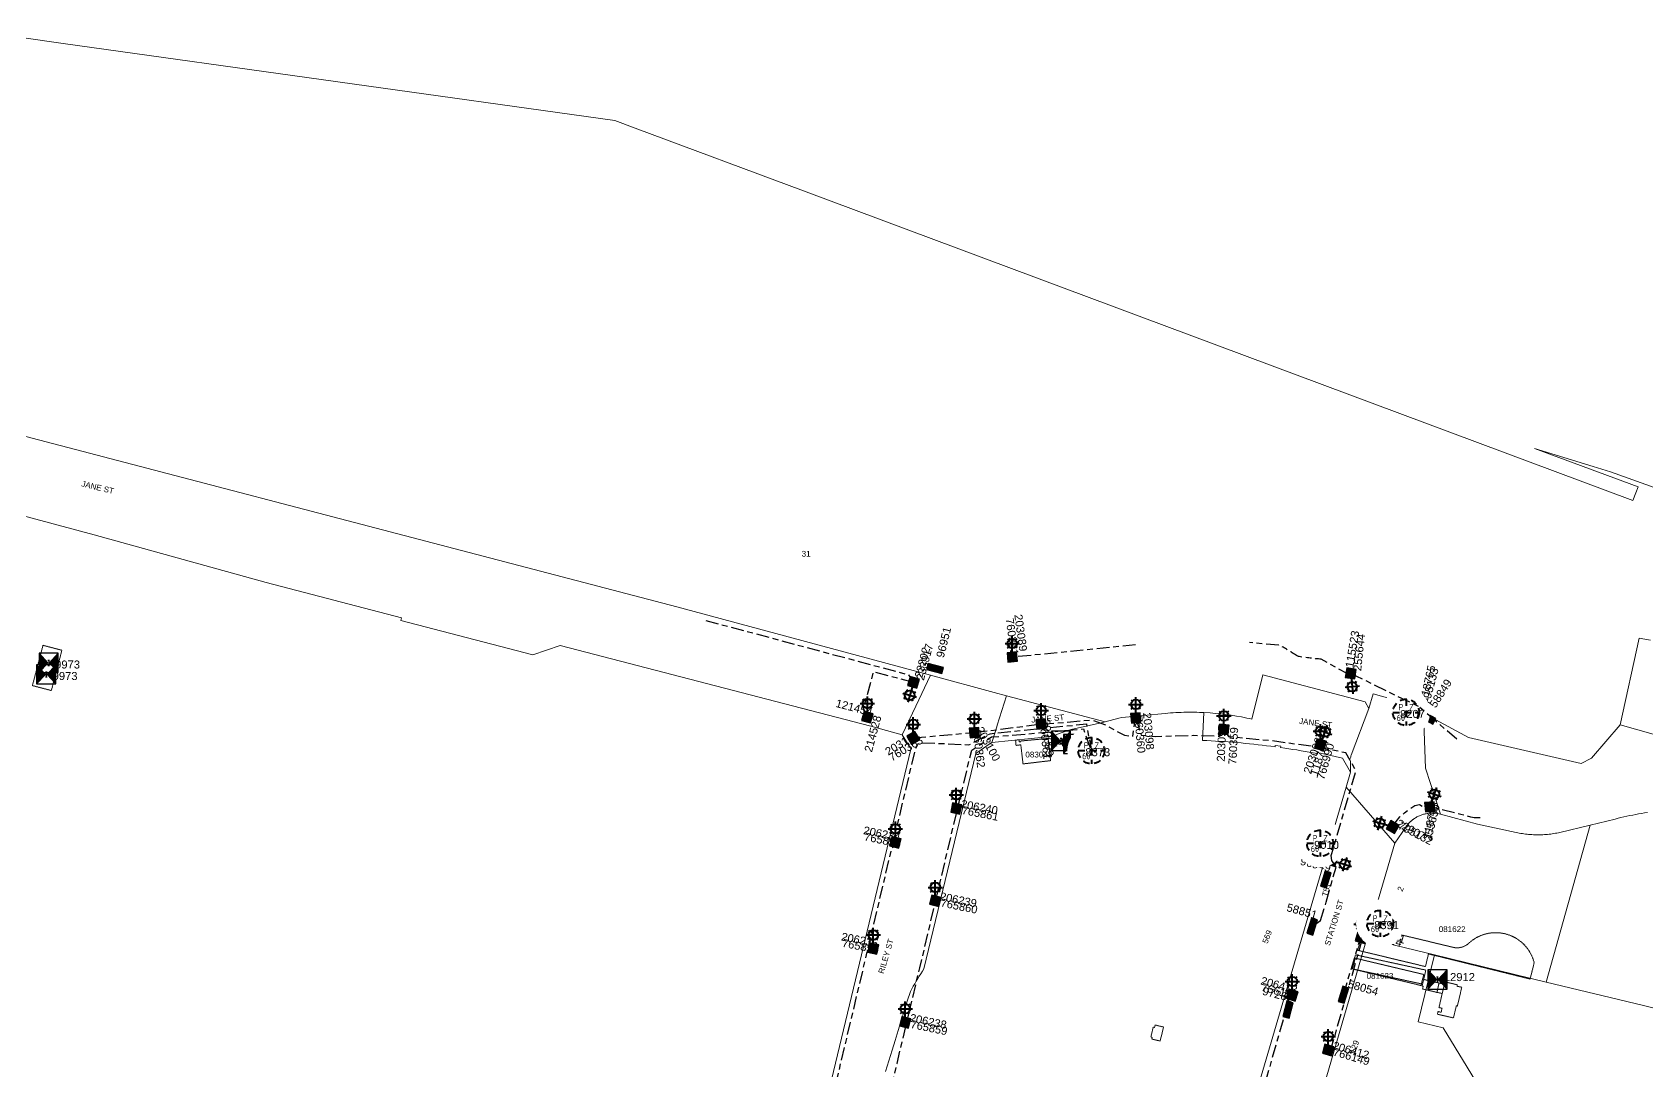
# Model space of a CAD drawing. Header units: metres. Extents: x 285841 to 287079, y 6262591 to 6263353.
# Drawn here: x 286157 to 286661, y 6263003 to 6263328 of the extents above; entities that cross this region are included whole.
import ezdxf
from ezdxf.enums import TextEntityAlignment as Align

# ---------------------------------------------------------------- set-up
doc = ezdxf.new("R2010")
doc.units = ezdxf.units.M
for name, pattern in [('Cable Exist UG', [8.2, 4, -1.2, 1.8, -1.2]), ('Dash', [5, 3, -2]), ('DASHED', [0.75, 0.5, -0.25]), ('HIDDEN2', [0.1875, 0.125, -0.0625])]:
    doc.linetypes.add(name, pattern=pattern)
doc.layers.get('0').update_dxf_attribs({"color": 6})
for name, color, linetype in [('_User SL', 2, 'Continuous'), ('Equip_SL_EXT', 7, 'Continuous'), ('Equip_SP_SL_EXT', 7, 'Continuous'), ('Sub_SP_EXT', 7, 'Continuous'), ('SupportsUG_SP_LV_EXT', 7, 'Continuous'), ('SupportsUG_SP_LV_SL_EXT', 7, 'Continuous')]:
    doc.layers.add(name, color=color, linetype=linetype)
for name, color, linetype, lineweight in [('Cadastre Land Parcels_SP_EXT', 96, 'Continuous', 15), ('Cadastre Other Property_SP_EXT', 96, 'DASHED', 15), ('Cadastre Roads_SP_EXT', 54, 'Continuous', 15), ('Mains_LV_SL_EXT', 141, 'Continuous', 25)]:
    doc.layers.add(name, color=color, linetype=linetype, lineweight=lineweight)
doc.styles.add('COLUMN_LABEL', font='arial.ttf')
doc.styles.add('iecARIAL', font='arial.ttf', dxfattribs={"height": 2})
doc.styles.add('IESYMBOL1', font='isocp.shx')
doc.styles.add('POLE_LABEL', font='arial.ttf', dxfattribs={"height": 2})
doc.styles.add('SLCP_LABEL', font='arial.ttf', dxfattribs={"height": 3.5})
doc.styles.get("Standard").update_dxf_attribs({"font": 'arial.ttf'})

# ---------------------------------------------------------------- blocks, each defined once
blk = doc.blocks.new('SUB_INDOOR_EXT')
h = blk.add_hatch(color=256)
h.paths.add_polyline_path([(3, 3), (0.24, 0), (3, -3)])
h.paths.add_polyline_path([(-3, -3), (-0.24, 0), (-3, 3)])
at = {"color": 7}
for p, q in [((-0.27, 0.81), (0.27, 0.81)), ((0, 0.81), (0, -0.81)), ((-0.27, -0.81), (0.27, -0.81))]:
    blk.add_line(p, q, dxfattribs=at)
blk.add_line((1.92, -2.26), (1.92, -2.26, 0))
for points in [[(-3, -3), (-0.24, 0), (-3, 3)], [(-3, -3), (3, -3), (3, 3), (-3, 3)], [(3, 3), (0.24, 0), (3, -3)]]:
    blk.add_lwpolyline(points, close=True)
for tag, height, flags, p in [('STREET_CODE', 0.2, 9, (1.5, 0)), ('ASSET_NUM', 2.5, 8, (2, 2)), ('CONSTRUCTED_VOLTAGE', 0.2, 9, (1.5, -0.2)), ('OPERATING_VOLTAGE', 0.2, 9, (1.5, -0.6)), ('ORIENTATION', 0.2, 9, (1.5, -0.8)), ('OWNED_BY', 0.2, 9, (1.5, -1)), ('OPERATED_BY', 0.2, 9, (1.5, -1.2)), ('SECONDARY_VOLTAGE', 0.2, 9, (1.5, -1.6)), ('STATE', 0.2, 9, (1.5, -1.8)), ('SUBSTATION_TYPE', 0.2, 9, (1.5, -2.2)), ('STREETNAME', 0.2, 9, (1.5, -3)), ('SUBURB', 0.2, 9, (1.5, -3.2)), ('Z', 0.2, 1, (1.5, -3.6)), ('NO_PHASES', 0.2, 9, (1.5, -0.4)), ('MAINTAINED_BY', 0.2, 9, (1.5, -1.4)), ('PARENT', 0.2, 9, (1.5, -2)), ('USAGE', 0.2, 9, (1.5, -2.4)), ('LEGEND', 0.2, 9, (1.5, -2.6)), ('LOCATION', 0.2, 9, (1.5, -2.8)), ('NOTES', 0.2, 9, (1.5, -3.4))]:
    blk.add_attdef(tag, text='', height=height, dxfattribs=dict(flags=flags)).set_placement(p, align=Align.MIDDLE_LEFT)
blk = doc.blocks.new('COLUMN_EXT')
blk.add_hatch(color=256).paths.add_polyline_path([(-1.49, 1.48), (-1.49, -1.49), (1.48, -1.49), (1.48, 1.48)])
blk.add_lwpolyline([(-1.49, -1.49), (1.48, -1.49), (1.48, 1.48), (-1.49, 1.48)], close=True)
for tag, height, style, flags, p in [('STRUCTURE_PLANT_NUMBER', 0.2, 'POLE_LABEL', 9, (1.81, 0.03)), ('ASSET_NUM', 2.5, 'COLUMN_LABEL', 8, (2, 2)), ('STREET_CODE', 0.2, 'COLUMN_LABEL', 9, (1.81, -0.2))]:
    blk.add_attdef(tag, text='', height=height, dxfattribs=dict(style=style, flags=flags)).set_placement(p, align=Align.MIDDLE_LEFT)
at = {"flags": 1}
blk.add_attdef('Z', (1.81, -2.35), '', height=0.2, dxfattribs=at)
at = {"flags": 9}
for tag, p in [('COLUMN_TYPE', (1.81, -0.4)), ('OWNED_BY', (1.81, -0.6)), ('STATE', (1.81, -0.8)), ('USAGE', (1.81, -1)), ('STREETNAME', (1.81, -1.6)), ('SUBURB', (1.81, -1.8)), ('LEGEND', (1.81, -1.2)), ('LOCATION', (1.81, -1.4)), ('NOTES', (1.81, -2))]:
    blk.add_attdef(tag, text='', height=0.2, dxfattribs=at).set_placement(p, align=Align.MIDDLE_LEFT)
blk = doc.blocks.new('PILLAR_EXT')
blk.add_hatch(color=256).paths.add_polyline_path([(-2.475, 0.99), (-2.475, -0.99), (2.475, -0.99), (2.475, 0.99)])
blk.add_lwpolyline([(-2.475, -0.99), (2.475, -0.99), (2.475, 0.99), (-2.475, 0.99)], close=True)
at = {"style": 'iecARIAL', "flags": 8}
blk.add_attdef('ASSET_NUM', (1.5, 3.5), '', height=2.5, dxfattribs=at)
for tag, p, flags in [('OWNED_BY', (0, -0.2), 9), ('STATE', (0, -0.4), 9), ('SUPPORT_TYPE', (0, -0.6), 9), ('STREETNAME', (0, -1.8), 9), ('SUBURB', (0, -2), 1), ('USAGE', (0, -0.8), 9), ('LEGEND', (0, -1), 9), ('LOCATION', (0, -1.2), 9), ('NOTES', (0, -1.4), 9), ('PARENT', (0, -1.6), 9)]:
    blk.add_attdef(tag, p, '', height=0.2, dxfattribs=dict(flags=flags))
blk = doc.blocks.new('SL_LANTERN_EXT')
at = {"lineweight": 40}
for p, q in [((-1.46, 5.68), (-1.06, 5.28)), ((0, 1.97), (0, 6.47)), ((1.46, 5.68), (1.06, 5.28)), ((-2.25, 4.22), (2.25, 4.22)), ((-1.46, 2.76), (-1.06, 3.16)), ((0, 0), (0, 2.72)), ((1.46, 2.76), (1.06, 3.16))]:
    blk.add_line(p, q, dxfattribs=at)
blk.add_circle((0, 4.22), 1.5, dxfattribs=at)
at = {"style": 'iecARIAL', "flags": 8}
blk.add_attdef('ASSET_NUM', (1.5, 1.5), '', height=2.5, dxfattribs=at)
for tag, p, height, flags in [('OPERATING_VOLTAGE', (0.98, -1.65), 0.2, 9), ('ORIENTATION', (0.98, -1.85), 0.2, 9), ('OWNED_BY', (0.98, -2.05), 0.2, 9), ('STATE', (0.98, -2.25), 0.2, 9), ('CONSTRUCTED_VOLTAGE', (0.98, -0.65), 0.2, 9), ('CONTROL_TYPE', (0.98, -0.85), 0.2, 9), ('LANTERN_PURPOSE', (0.98, -1.05), 0.2, 9), ('LANTERN_TYPE', (0.98, -1.25), 0.2, 9), ('NO_PHASES', (0.98, -1.45), 0.2, 9), ('USAGE', (0.98, -2.45), 0.2, 9), ('CEXIST', (0.98, -2.65), 0.2, 9), ('CNEW', (0.98, -2.85), 0.2, 9), ('CNUMBER', (0.98, -3.05), 0.2, 9), ('CREMOVE', (0.98, -3.25), 0.2, 9), ('CREPLACE', (0.98, -3.45), 0.2, 9), ('LKINGHEIGHT', (0.98, -3.65), 0.2, 9), ('LBRACKET', (0.98, -3.85), 0.2, 9), ('LBRACKETVOCAB', (0.98, -4.05), 0.2, 9), ('LCATEGORY', (0.98, -4.25), 0.2, 9), ('LCHARGE1', (0.98, -4.45), 0.2, 9), ('LCHARGE1PERCENT', (0.98, -4.65), 0.2, 9), ('LCHARGE2', (0.98, -4.85), 0.2, 9), ('LCHARGE2PERCENT', (0.98, -5.05), 0.2, 9), ('LNUMBER', (2.18, -3.25), 2.5, 8), ('STREETNAME', (0.98, -9.25), 0.2, 9), ('SUBURB', (0.98, -9.45), 0.2, 1), ('LCHARGE3', (0.98, -5.25), 0.2, 9), ('LCHARGE3PERCENT', (0.98, -5.45), 0.2, 9), ('LEXIST', (0.98, -5.65), 0.2, 9), ('LLAMP', (0.98, -5.85), 0.2, 9), ('LLAMPVOCAB', (0.98, -6.05), 0.2, 9), ('LMAST', (0.98, -6.25), 0.2, 9), ('LMASTVOCAB', (0.98, -6.45), 0.2, 9), ('LNEW', (0.98, -6.65), 0.2, 9), ('LANTNUMBER', (0.98, -6.85), 0.2, 9), ('LOUTREACH', (0.98, -7.25), 0.2, 9), ('LOUTREACHVOCAB', (0.98, -7.45), 0.2, 9), ('LRATECODE', (0.98, -7.65), 0.2, 9), ('LREMOVE', (0.98, -7.85), 0.2, 9), ('LREPLACE', (0.98, -8.05), 0.2, 9), ('LTYPE', (0.98, -8.25), 0.2, 9), ('LTYPEVOCAB', (0.98, -8.45), 0.2, 9), ('LEGEND', (0.98, -8.65), 0.2, 9), ('LOCATION', (0.98, -8.85), 0.2, 9), ('NOTES', (0.98, -9.05), 0.2, 9)]:
    blk.add_attdef(tag, p, '', height=height, dxfattribs=dict(flags=flags))
blk = doc.blocks.new('SLCP_ZELL_EXT')
blk.add_wipeout([(-0.24, 7.5), (-0.71, 7.47), (-1.17, 7.41), (-1.64, 7.32), (-2.09, 7.21), (-2.54, 7.06), (-2.98, 6.89), (-3.41, 6.69), (-3.82, 6.46), (-4.22, 6.21), (-4.6, 5.93), (-4.96, 5.63), (-5.31, 5.31), (-5.63, 4.96), (-5.93, 4.6), (-6.21, 4.22), (-6.46, 3.82), (-6.69, 3.41), (-6.89, 2.98), (-7.06, 2.54), (-7.21, 2.09), (-7.32, 1.64), (-7.41, 1.17), (-7.47, 0.71), (-7.5, 0.24), (-7.5, -0.24), (-7.47, -0.71), (-7.41, -1.17), (-7.32, -1.64), (-7.21, -2.09), (-7.06, -2.54), (-6.89, -2.98), (-6.69, -3.41), (-6.46, -3.82), (-6.21, -4.22), (-5.93, -4.6), (-5.63, -4.96), (-5.31, -5.31), (-4.96, -5.63), (-4.6, -5.93), (-4.22, -6.21), (-3.82, -6.46), (-3.41, -6.69), (-2.98, -6.89), (-2.54, -7.06), (-2.09, -7.21), (-1.64, -7.32), (-1.17, -7.41), (-0.71, -7.47), (-0.24, -7.5), (0.24, -7.5), (0.71, -7.47), (1.17, -7.41), (1.64, -7.32), (2.09, -7.21), (2.54, -7.06), (2.98, -6.89), (3.41, -6.69), (3.82, -6.46), (4.22, -6.21), (4.6, -5.93), (4.96, -5.63), (5.31, -5.31), (5.63, -4.96), (5.93, -4.6), (6.21, -4.22), (6.46, -3.82), (6.69, -3.41), (6.89, -2.98), (7.06, -2.54), (7.21, -2.09), (7.32, -1.64), (7.41, -1.17), (7.47, -0.71), (7.5, -0.24), (7.5, 0.24), (7.47, 0.71), (7.41, 1.17), (7.32, 1.64), (7.21, 2.09), (7.06, 2.54), (6.89, 2.98), (6.69, 3.41), (6.46, 3.82), (6.21, 4.22), (5.93, 4.6), (5.63, 4.96), (5.31, 5.31), (4.96, 5.63), (4.6, 5.93), (4.22, 6.21), (3.82, 6.46), (3.41, 6.69), (2.98, 6.89), (2.54, 7.06), (2.09, 7.21), (1.64, 7.32), (1.17, 7.41), (0.71, 7.47), (0.24, 7.5)])
at = {"linetype": 'Dash', "lineweight": 40, "ltscale": 0.7}
for p, q in [((-4.11, 0), (4.11, 0)), ((0, 4.11), (0, -4.11))]:
    blk.add_line(p, q, dxfattribs=at)
blk.add_circle((0, 0), 4.11, dxfattribs=at)
at = {"lineweight": 40, "style": 'IESYMBOL1'}
for s, p in [('P', (-1.6, 0)), ('Z', (1.7, 0)), ('60', (-1.61, -3.31))]:
    blk.add_text(s, height=2, dxfattribs=at).set_placement(p, align=Align.BOTTOM_CENTER)
at = {"flags": 1}
blk.add_attdef('Z', (0, 0), '', height=0.2, dxfattribs=at)
at = {"style": 'SLCP_LABEL'}
for tag, height, flags, p in [('ASSET_NUM', 2.5, 8, (2, 2)), ('STREET_CODE', 0.2, 9, (0, -0.2))]:
    blk.add_attdef(tag, text='', height=height, dxfattribs=dict(at, flags=flags)).set_placement(p, align=Align.MIDDLE_LEFT)
at = {"flags": 9}
for tag, p in [('CONSTRUCTED_VOLTAGE', (0, -0.4)), ('CONTROL_TYPE', (0, -0.6)), ('OPERATING_VOLTAGE', (0, -1)), ('ORIENTATION', (0, -1.2)), ('OWNED_BY', (0, -1.4)), ('STATE', (0, -2)), ('NO_PHASES', (0, -0.8)), ('USAGE', (0, -1.6)), ('LOCATION', (0, -1.8)), ('NOTES', (0, -2.2))]:
    blk.add_attdef(tag, text='', height=0.2, dxfattribs=at).set_placement(p, align=Align.MIDDLE_LEFT)

msp = doc.modelspace()

# ---------------------------------------------------------------- linework, layer by layer
at = {"layer": '_User SL', "linetype": 'Cable Exist UG', "flags": 128}
for points in [[(286367.29, 6263144.04), (286430.68, 6263127.06), (286432.21, 6263124.67)], [(286501.58, 6263136.37), (286463.13, 6263132.54)], [(286432.21, 6263124.67), (286419.64, 6263127.94), (286416.53, 6263116.31), (286417.8, 6263113.84)], [(286501.66, 6263113.62), (286503.34, 6263108.14), (286507.7, 6263107.8), (286519.59, 6263108.14), (286527.81, 6263107.87), (286529.17, 6263109.97)], [(286432.12, 6263107.33), (286451.11, 6263109.04)], [(286451.24, 6263108.99), (286472, 6263111.64)], [(286529.17, 6263109.97), (286530.62, 6263107.8), (286544.16, 6263106.49), (286557.37, 6263104.68), (286557.37, 6263104.68), (286559.22, 6263105.31)], [(286439.02, 6263056.42), (286439.5, 6263057.91), (286439.5, 6263057.91), (286445.73, 6263084.11), (286445.59, 6263085.31)], [(286581.91, 6263079.53), (286583.01, 6263081.19), (286584.19, 6263082.65), (286585.65, 6263083.93), (286587.02, 6263085.07), (286588.86, 6263086.17), (286590.32, 6263086.51), (286591.68, 6263085.77), (286593.5, 6263085.78)], [(286609.24, 6263082.39), (286607.4, 6263082.31), (286606.34, 6263082.59), (286603.2, 6263083.39), (286596.02, 6263085.2), (286595.1, 6263085.33), (286593.51, 6263085.9)], [(286419.65, 6263041.55), (286418.41, 6263043.19), (286418.41, 6263043.19), (286425.32, 6263072.32), (286426.55, 6263074.71)], [(286429.62, 6263018.47), (286430.44, 6263019.79), (286430.44, 6263019.79), (286434.18, 6263035.5), (286438.84, 6263055.14), (286439.02, 6263056.42)], [(286405.11, 6262982.85), (286404.42, 6262984.35), (286404.42, 6262984.35), (286406.86, 6262994.59), (286411.35, 6263013.47), (286417.78, 6263040.52), (286419.65, 6263041.55)], [(286550.18, 6263026.94), (286549.75, 6263026.62), (286549.75, 6263026.62), (286548.62, 6263022.5), (286540.95, 6262995.81), (286541.03, 6262994.08)], [(286419.11, 6262973.77), (286419.78, 6262974.95), (286419.78, 6262974.95), (286427.06, 6263005.58), (286429.82, 6263017.15), (286429.62, 6263018.47)]]:
    msp.add_lwpolyline(points, dxfattribs=at)
msp.add_lwpolyline([(286568.81, 6263127.49), (286568.19, 6263127.44), (286568.19, 6263127.44), (286567.45, 6263127.54), (286559.57, 6263131.88), (286559.57, 6263131.88, -0.004531), (286552.67, 6263132.71), (286552.67, 6263132.71), (286552.45, 6263132.74), (286552.26, 6263132.86), (286552.26, 6263132.86, 0.011208), (286546.61, 6263136.26), (286546.61, 6263136.26), (286537.21, 6263137.08)], format="xyb", dxfattribs=at)
at = {"layer": 'Cadastre Land Parcels_SP_EXT', "linetype": 'Continuous'}
for points in [[(286722.59, 6263164.4), (286650.01, 6263190.45), (286644.54, 6263192.13), (286626.21, 6263197.78), (286658.56, 6263185.71), (286657.86, 6263183.84), (286656.98, 6263181.49), (286397.87, 6263278.17), (286345.28, 6263297.78), (286338.91, 6263300.16), (286165.79, 6263324.38), (286141.89, 6263327.74)], [(286096.29, 6263216.82), (286358.26, 6263148.26), (286437.56, 6263126.88), (286457.44, 6263121.52), (286461.27, 6263120.5), (286492.07, 6263112.32), (286496.37, 6263113.49), (286497.28, 6263113.74), (286510.87, 6263114.99), (286511.69, 6263115.06), (286512.51, 6263115.13), (286513.34, 6263115.18), (286514.16, 6263115.23), (286514.99, 6263115.27), (286515.81, 6263115.3), (286516.64, 6263115.32), (286517.46, 6263115.34), (286518.29, 6263115.35), (286519.11, 6263115.35), (286519.94, 6263115.34), (286520.76, 6263115.32), (286521.59, 6263115.3), (286522.42, 6263115.27), (286522.87, 6263115.25), (286524.89, 6263115.13), (286526.54, 6263115), (286528.18, 6263114.83), (286529.82, 6263114.63), (286531.45, 6263114.41), (286533.09, 6263114.15), (286534.71, 6263113.86), (286536.33, 6263113.54), (286537.14, 6263113.36), (286537.94, 6263113.18), (286541.36, 6263127), (286573.32, 6263118.56), (286574.5, 6263116.54), (286575.81, 6263121.05), (286591.78, 6263116.59), (286591.51, 6263115.05), (286605.64, 6263107.42), (286640.77, 6263099.33), (286643.98, 6263101), (286652.96, 6263111.36), (286658.95, 6263138.46), (286662.43, 6263137.89)], [(286156.64, 6262947.63), (286235.77, 6262924.31), (286248.7, 6262921.12), (286261.87, 6262919.11), (286271.62, 6262918.72), (286281.33, 6262919.64), (286299.85, 6262923.46), (286318, 6262928.8), (286396.04, 6262955.33), (286401.11, 6262977.5), (286431.4, 6263103.81), (286431.05, 6263104.4), (286428.71, 6263108.31), (286418.84, 6263110.96), (286321.78, 6263136.24), (286313.31, 6263133.24), (286272.09, 6263144.01), (286272.09, 6263144.01), (286272.29, 6263144.79), (286229.97, 6263155.85), (286176.19, 6263170.77), (286121.45, 6263185.46)], [(286536.64, 6262987.51), (286567.38, 6263091.98), (286568.74, 6263096.6), (286566.2, 6263100.96), (286558.43, 6263102.73), (286558.37, 6263102.44), (286557.1, 6263102.68), (286555.83, 6263102.91), (286554.55, 6263103.13), (286553.28, 6263103.34), (286552.01, 6263103.55), (286550.73, 6263103.75), (286549.45, 6263103.95), (286548.18, 6263104.14), (286546.9, 6263104.32), (286546.95, 6263104.72), (286545.23, 6263104.95), (286545.18, 6263104.55), (286543.85, 6263104.73), (286543.85, 6263104.73), (286542.52, 6263104.89), (286541.19, 6263105.05), (286539.86, 6263105.2), (286538.53, 6263105.35), (286537.19, 6263105.49), (286535.86, 6263105.62), (286534.53, 6263105.74), (286533.19, 6263105.86), (286531.86, 6263105.97), (286530.52, 6263106.07), (286529.18, 6263106.16), (286527.85, 6263106.25), (286526.51, 6263106.33), (286525.17, 6263106.41), (286523.83, 6263106.47), (286522.49, 6263106.53), (286522.87, 6263115.25), (286522.42, 6263115.27), (286521.59, 6263115.3), (286520.76, 6263115.32), (286519.94, 6263115.34), (286519.11, 6263115.35), (286518.29, 6263115.35), (286517.46, 6263115.34), (286516.64, 6263115.32), (286515.81, 6263115.3), (286514.99, 6263115.27), (286514.16, 6263115.23), (286513.34, 6263115.18), (286512.51, 6263115.13), (286511.69, 6263115.06), (286510.87, 6263114.99), (286497.28, 6263113.74), (286496.37, 6263113.49), (286492.07, 6263112.32), (286491.21, 6263112.12), (286481.42, 6263109.95), (286480.44, 6263109.62), (286477.15, 6263108.52), (286476.03, 6263107.86), (286475.11, 6263107.76), (286456.68, 6263105.91), (286455.88, 6263105.35), (286452.27, 6263102.86), (286451.65, 6263102.44), (286435.48, 6263035.23), (286434.98, 6263034.46), (286434.49, 6263033.68), (286434, 6263032.9), (286433.52, 6263032.12), (286433.05, 6263031.33), (286432.58, 6263030.54), (286432.12, 6263029.74), (286431.67, 6263028.94), (286431.23, 6263028.14), (286430.26, 6263025.08), (286429.3, 6263022.02), (286428.34, 6263018.95), (286427.39, 6263015.89), (286426.45, 6263012.82), (286425.51, 6263009.75), (286424.51, 6263006.43), (286423.5, 6263003.12)]]:
    msp.add_lwpolyline(points, dxfattribs=at)
for points in [[(286627.07, 6263077.05), (286626.36, 6263077.06), (286625.87, 6263077.08), (286625.38, 6263077.11), (286624.89, 6263077.14), (286624.4, 6263077.18), (286623.91, 6263077.23), (286623.42, 6263077.28), (286622.93, 6263077.35), (286622.45, 6263077.42), (286621.96, 6263077.49), (286621.47, 6263077.58), (286620.99, 6263077.67), (286620.51, 6263077.77), (286608.44, 6263080.37), (286596.82, 6263083.48), (286595.17, 6263083.77), (286594.61, 6263083.81), (286594.05, 6263083.82), (286593.77, 6263083.81), (286593.49, 6263083.79), (286593.22, 6263083.77), (286592.94, 6263083.73), (286592.66, 6263083.69), (286592.39, 6263083.65), (286592.11, 6263083.59), (286591.84, 6263083.53), (286591.57, 6263083.46), (286591.3, 6263083.38), (286591.04, 6263083.29), (286590.77, 6263083.2), (286590.51, 6263083.1), (286590.25, 6263082.99), (286590, 6263082.88), (286589.75, 6263082.76), (286589.5, 6263082.63), (286589.26, 6263082.49), (286589.02, 6263082.35), (286588.78, 6263082.2), (286588.55, 6263082.05), (286588.32, 6263081.88), (286588.21, 6263081.8), (286588.1, 6263081.72), (286587.99, 6263081.63), (286587.88, 6263081.54), (286587.77, 6263081.45), (286587.67, 6263081.36), (286587.56, 6263081.27), (286587.46, 6263081.17), (286587.35, 6263081.08), (286587.26, 6263080.98), (286587.15, 6263080.88), (286587.06, 6263080.78), (286586.96, 6263080.68), (286586.87, 6263080.58), (286586.68, 6263080.37), (286586.5, 6263080.16), (286586.33, 6263079.94), (286586.16, 6263079.72), (286586, 6263079.49), (286582.54, 6263074.46), (286573.87, 6263044.67), (286595, 6263039.54), (286629.9, 6263031.07), (286643.57, 6263080.08), (286634.18, 6263077.81), (286633.7, 6263077.7), (286633.22, 6263077.61), (286632.74, 6263077.52), (286632.25, 6263077.44), (286631.76, 6263077.37), (286631.28, 6263077.3), (286630.79, 6263077.24), (286630.3, 6263077.19), (286629.81, 6263077.15), (286629.32, 6263077.12), (286628.82, 6263077.09), (286628.33, 6263077.07), (286627.84, 6263077.06), (286627.35, 6263077.05), (286627.07, 6263077.05)], [(286554.92, 6262979.57), (286601.58, 6262968.24), (286608.89, 6262998.37), (286597.7, 6263016.74), (286589.93, 6263018.62), (286595, 6263039.54), (286573.87, 6263044.67), (286554.92, 6262979.57)], [(286589.93, 6263018.62), (286597.7, 6263016.74), (286608.89, 6262998.37), (286601.58, 6262968.24), (286656, 6262955.04), (286674.08, 6263020.35), (286660.23, 6263023.71), (286629.9, 6263031.07), (286595, 6263039.54), (286589.93, 6263018.62)]]:
    msp.add_lwpolyline(points, close=True, dxfattribs=at)
at = {"layer": 'Cadastre Other Property_SP_EXT', "linetype": 'HIDDEN2'}
for points in [[(286160.25, 6263136.25), (286156.95, 6263123.67), (286162.85, 6263122.12), (286166.15, 6263134.7), (286160.25, 6263136.25)], [(286464.1, 6263106.64), (286464.25, 6263104.99), (286465.74, 6263105.16), (286466.43, 6263099.21), (286475.05, 6263100.22), (286474.26, 6263107.16), (286465.73, 6263106.36), (286465.76, 6263106.11), (286465.26, 6263106.05), (286465.22, 6263106.75), (286464.1, 6263106.64)], [(286569.08, 6263035.23), (286591.25, 6263030.41), (286592.27, 6263034.79), (286570.3, 6263039.57), (286569.08, 6263035.23)], [(286569.33, 6263035.17), (286590.76, 6263029.98), (286591.62, 6263033.43), (286570.25, 6263038.51), (286569.33, 6263035.17)], [(286591.11, 6263029.82), (286591.45, 6263029.74), (286591.26, 6263028.9), (286595.74, 6263027.85), (286596.41, 6263030.75), (286591.59, 6263031.87), (286591.11, 6263029.82)], [(286595.74, 6263027.85), (286597.39, 6263027.47), (286598.06, 6263030.36), (286596.41, 6263030.75), (286595.74, 6263027.85)], [(286596.37, 6263023.11), (286597.35, 6263022.88), (286597.06, 6263021.63), (286596.08, 6263021.85), (286595.89, 6263021.02), (286600.91, 6263019.85), (286601.79, 6263023.64), (286602.13, 6263023.57), (286603.5, 6263029.42), (286602.02, 6263029.76), (286602.12, 6263030.21), (286598.24, 6263031.11), (286596.37, 6263023.11)], [(286509.27, 6263012.63), (286510.33, 6263017.01), (286507.7, 6263017.65), (286507.51, 6263016.87), (286507.11, 6263016.97), (286506.38, 6263013.94), (286506.78, 6263013.84), (286506.64, 6263013.27), (286509.27, 6263012.63)]]:
    msp.add_lwpolyline(points, close=True, dxfattribs=at)
msp.add_lwpolyline([(286570.95, 6263040.99), (286592.14, 6263035.9), (286593.1, 6263039.86), (286624.85, 6263032.01), (286626.13, 6263037.07), (286626.13, 6263037.07, 0.57032), (286605.69, 6263043.2), (286605.69, 6263043.2, -0.229463), (286601.21, 6263041.81), (286601.21, 6263041.81), (286573.18, 6263048.54), (286570.95, 6263040.99)], format="xyb", close=True, dxfattribs=at)
at = {"layer": 'Cadastre Roads_SP_EXT', "linetype": 'Continuous'}
for points in [[(286121.45, 6263185.46), (286176.19, 6263170.77), (286229.97, 6263155.85), (286272.29, 6263144.79), (286272.09, 6263144.01), (286313.31, 6263133.24), (286321.78, 6263136.24), (286418.84, 6263110.96), (286428.71, 6263108.31), (286432.95, 6263117.21), (286437.56, 6263126.88), (286358.26, 6263148.26), (286096.29, 6263216.82)], [(286675.8, 6263104.98), (286652.96, 6263111.36), (286643.98, 6263101), (286640.77, 6263099.33), (286605.64, 6263107.42), (286605.64, 6263107.42), (286591.51, 6263115.05), (286592.15, 6263097.91), (286596.82, 6263083.48), (286608.44, 6263080.37), (286620.51, 6263077.77), (286620.99, 6263077.67), (286621.47, 6263077.58), (286621.96, 6263077.49), (286622.45, 6263077.42), (286622.93, 6263077.35), (286623.42, 6263077.28), (286623.91, 6263077.23), (286624.4, 6263077.18), (286624.89, 6263077.14), (286625.38, 6263077.11), (286625.87, 6263077.08), (286626.36, 6263077.06), (286627.07, 6263077.05), (286627.35, 6263077.05), (286627.84, 6263077.06), (286628.33, 6263077.07), (286628.82, 6263077.09), (286629.32, 6263077.12), (286629.81, 6263077.15), (286630.3, 6263077.19), (286630.79, 6263077.24), (286631.28, 6263077.3), (286631.76, 6263077.37), (286632.25, 6263077.44), (286632.74, 6263077.52), (286633.22, 6263077.61), (286633.7, 6263077.7), (286634.18, 6263077.81), (286643.57, 6263080.08), (286651.4, 6263081.99), (286652.32, 6263082.21), (286653.24, 6263082.43), (286654.16, 6263082.64), (286655.08, 6263082.85), (286656, 6263083.04), (286656.92, 6263083.23), (286657.84, 6263083.41), (286658.76, 6263083.59), (286659.68, 6263083.76), (286660.6, 6263083.92), (286661.53, 6263084.07)]]:
    msp.add_lwpolyline(points, dxfattribs=at)
for points in [[(286574.5, 6263116.54), (286573.32, 6263118.56), (286541.36, 6263127), (286537.94, 6263113.18), (286537.14, 6263113.36), (286536.33, 6263113.54), (286534.71, 6263113.86), (286533.09, 6263114.15), (286531.45, 6263114.41), (286529.82, 6263114.63), (286528.18, 6263114.83), (286526.54, 6263115), (286524.89, 6263115.13), (286522.87, 6263115.25), (286522.49, 6263106.53), (286523.83, 6263106.47), (286525.17, 6263106.41), (286526.51, 6263106.33), (286527.85, 6263106.25), (286529.18, 6263106.16), (286530.52, 6263106.07), (286531.86, 6263105.97), (286533.19, 6263105.86), (286534.53, 6263105.74), (286535.86, 6263105.62), (286537.19, 6263105.49), (286538.53, 6263105.35), (286539.86, 6263105.2), (286541.19, 6263105.05), (286542.52, 6263104.89), (286543.85, 6263104.73), (286545.18, 6263104.55), (286545.23, 6263104.95), (286546.95, 6263104.72), (286546.9, 6263104.32), (286548.18, 6263104.14), (286549.45, 6263103.95), (286550.73, 6263103.75), (286552.01, 6263103.55), (286553.28, 6263103.34), (286554.55, 6263103.13), (286555.83, 6263102.91), (286557.1, 6263102.68), (286558.37, 6263102.44), (286558.43, 6263102.73), (286566.2, 6263100.96), (286568.74, 6263096.6), (286568.79, 6263099.73), (286568.78, 6263100.06), (286568.54, 6263100.5), (286568.58, 6263100.71), (286568.66, 6263100.91), (286568.73, 6263101.12), (286568.8, 6263101.33), (286568.86, 6263101.54), (286568.89, 6263101.74), (286568.9, 6263101.89), (286574.5, 6263116.54)], [(286475.11, 6263107.76), (286476.03, 6263107.86), (286477.15, 6263108.52), (286480.44, 6263109.62), (286481.42, 6263109.95), (286491.21, 6263112.12), (286492.07, 6263112.32), (286461.27, 6263120.5), (286458.38, 6263111.29), (286458.23, 6263110.81), (286456.68, 6263105.91), (286475.11, 6263107.76)], [(286573.87, 6263044.67), (286582.54, 6263074.46), (286567.38, 6263091.98), (286536.64, 6262987.51), (286547.05, 6262982.99), (286554.92, 6262979.57), (286573.87, 6263044.67)]]:
    msp.add_lwpolyline(points, close=True, dxfattribs=at)

# ---------------------------------------------------------------- block references
at = {"layer": 'Equip_SP_SL_EXT'}
ref = msp.add_blockref('SL_LANTERN_EXT', (286463.06, 6263132.61), dxfattribs=at)
ref.add_attrib('ASSET_NUM', '203089', dxfattribs={"layer": '0', "height": 2.5, "rotation": 277.9072, "style": 'iecARIAL'}).set_placement((286464.56, 6263134.11), align=Align.BOTTOM_RIGHT)
ref = msp.add_blockref('SL_LANTERN_EXT', (286568.81, 6263127.49), dxfattribs=dict(at, rotation=186.1934589469795))
ref.add_attrib('ASSET_NUM', '115523', dxfattribs={"layer": '0', "height": 2.5, "rotation": 80.4901, "style": 'iecARIAL'}).set_placement((286570.31, 6263128.99), align=Align.BOTTOM_LEFT)
ref = msp.add_blockref('SL_LANTERN_EXT', (286432.21, 6263124.67), dxfattribs=dict(at, rotation=163.7290328308937))
ref.add_attrib('ASSET_NUM', '23202', dxfattribs={"layer": '0', "height": 2.5, "rotation": 75.0384, "style": 'iecARIAL'}).set_placement((286433.71, 6263126.17), align=Align.MIDDLE_LEFT)
ref = msp.add_blockref('SL_LANTERN_EXT', (286590.08, 6263117.1), dxfattribs=dict(at, rotation=146.0779189542518))
ref.add_attrib('ASSET_NUM', '118765', dxfattribs={"layer": '0', "height": 2.5, "rotation": 77.3853, "style": 'iecARIAL'}).set_placement((286591.58, 6263118.6), align=Align.MIDDLE_LEFT)
ref = msp.add_blockref('SL_LANTERN_EXT', (286417.8, 6263113.84), dxfattribs=at)
ref.add_attrib('ASSET_NUM', '121454', dxfattribs={"layer": '0', "height": 2.5, "rotation": 345.497, "style": 'iecARIAL'}).set_placement((286419.3, 6263115.34), align=Align.MIDDLE_RIGHT)
ref = msp.add_blockref('SL_LANTERN_EXT', (286472.1, 6263111.66), dxfattribs=at)
ref.add_attrib('ASSET_NUM', '203099', dxfattribs={"layer": '0', "height": 2.5, "rotation": 276.0492, "style": 'iecARIAL'}).set_placement((286473.6, 6263113.16), align=Align.MIDDLE_LEFT)
ref = msp.add_blockref('SL_LANTERN_EXT', (286501.67, 6263113.57), dxfattribs=at)
ref.add_attrib('ASSET_NUM', '203098', dxfattribs={"layer": '0', "height": 2.5, "rotation": 275.0796, "style": 'iecARIAL'}).set_placement((286503.17, 6263115.07), align=Align.BOTTOM_LEFT)
ref = msp.add_blockref('SL_LANTERN_EXT', (286432.14, 6263107.32), dxfattribs=at)
ref.add_attrib('ASSET_NUM', '203101', dxfattribs={"layer": '0', "height": 2.5, "rotation": 31.1579, "style": 'iecARIAL'}).set_placement((286433.64, 6263108.82), align=Align.MIDDLE_RIGHT)
ref = msp.add_blockref('SL_LANTERN_EXT', (286451.24, 6263109.04), dxfattribs=at)
ref.add_attrib('ASSET_NUM', '203100', dxfattribs={"layer": '0', "height": 2.5, "rotation": 299.0575, "style": 'iecARIAL'}).set_placement((286452.74, 6263110.54), align=Align.MIDDLE_LEFT)
ref = msp.add_blockref('SL_LANTERN_EXT', (286529.17, 6263109.97), dxfattribs=at)
ref.add_attrib('ASSET_NUM', '203097', dxfattribs={"layer": '0', "height": 2.5, "rotation": 87.6141, "style": 'iecARIAL'}).set_placement((286530.67, 6263111.47), align=Align.BOTTOM_RIGHT)
ref = msp.add_blockref('SL_LANTERN_EXT', (286559.34, 6263105.18), dxfattribs=at)
ref.add_attrib('ASSET_NUM', '203096', dxfattribs={"layer": '0', "height": 2.5, "rotation": 70.8129, "style": 'iecARIAL'}).set_placement((286560.84, 6263106.68), align=Align.BOTTOM_RIGHT)
ref = msp.add_blockref('SL_LANTERN_EXT', (286559.34, 6263105.18), dxfattribs=dict(at, rotation=340.3545960377049))
ref.add_attrib('ASSET_NUM', '118764', dxfattribs={"layer": '0', "height": 2.5, "rotation": 71.7038, "style": 'iecARIAL'}).set_placement((286560.84, 6263106.68), align=Align.MIDDLE_RIGHT)
ref = msp.add_blockref('SL_LANTERN_EXT', (286593.5, 6263085.78), dxfattribs=dict(at, rotation=340.3545960264925))
ref.add_attrib('ASSET_NUM', '118763', dxfattribs={"layer": '0', "height": 2.5, "rotation": 77.73, "style": 'iecARIAL'}).set_placement((286595.01, 6263087.28), align=Align.MIDDLE_RIGHT)
ref = msp.add_blockref('SL_LANTERN_EXT', (286445.59, 6263085.31), dxfattribs=at)
ref.add_attrib('ASSET_NUM', '206240', dxfattribs={"layer": '0', "height": 2.5, "rotation": 349.0194, "style": 'iecARIAL'}).set_placement((286447.09, 6263086.81), align=Align.MIDDLE_LEFT)
ref = msp.add_blockref('SL_LANTERN_EXT', (286581.92, 6263079.48), dxfattribs=dict(at, rotation=73.30249234108388))
ref.add_attrib('ASSET_NUM', '22907', dxfattribs={"layer": '0', "height": 2.5, "rotation": 331.2491, "style": 'iecARIAL'}).set_placement((286583.42, 6263080.98), align=Align.MIDDLE_LEFT)
ref = msp.add_blockref('SL_LANTERN_EXT', (286426.55, 6263074.71), dxfattribs=at)
ref.add_attrib('ASSET_NUM', '206234', dxfattribs={"layer": '0', "height": 2.5, "rotation": 348.4477, "style": 'iecARIAL'}).set_placement((286428.05, 6263076.21), align=Align.MIDDLE_RIGHT)
ref = msp.add_blockref('SL_LANTERN_EXT', (286562.9, 6263069.03), dxfattribs=dict(at, rotation=253.1509105803815))
ref.add_attrib('ASSET_NUM', '118873', dxfattribs={"layer": '0', "height": 2.5, "rotation": 344.1743, "style": 'iecARIAL'}).set_placement((286564.4, 6263070.53), align=Align.MIDDLE_RIGHT)
ref = msp.add_blockref('SL_LANTERN_EXT', (286439.02, 6263056.42), dxfattribs=at)
ref.add_attrib('ASSET_NUM', '206239', dxfattribs={"layer": '0', "height": 2.5, "rotation": 348.3664, "style": 'iecARIAL'}).set_placement((286440.52, 6263057.92), align=Align.MIDDLE_LEFT)
ref = msp.add_blockref('SL_LANTERN_EXT', (286419.65, 6263041.55), dxfattribs=at)
ref.add_attrib('ASSET_NUM', '206235', dxfattribs={"layer": '0', "height": 2.5, "rotation": 348.6901, "style": 'iecARIAL'}).set_placement((286421.15, 6263043.05), align=Align.MIDDLE_RIGHT)
ref = msp.add_blockref('SL_LANTERN_EXT', (286572.08, 6263044.92), dxfattribs=at)
ref.add_attrib('ASSET_NUM', '206414', dxfattribs={"layer": '0', "height": 2.5, "rotation": 344.0042, "style": 'iecARIAL'}).set_placement((286573.58, 6263046.42), align=Align.MIDDLE_LEFT)
ref = msp.add_blockref('SL_LANTERN_EXT', (286550.54, 6263027.01), dxfattribs=at)
ref.add_attrib('ASSET_NUM', '206413', dxfattribs={"layer": '0', "height": 2.5, "rotation": 344.67, "style": 'iecARIAL'}).set_placement((286552.04, 6263028.51), align=Align.MIDDLE_RIGHT)
ref = msp.add_blockref('SL_LANTERN_EXT', (286429.62, 6263018.47), dxfattribs=at)
ref.add_attrib('ASSET_NUM', '206238', dxfattribs={"layer": '0', "height": 2.5, "rotation": 348.2614, "style": 'iecARIAL'}).set_placement((286431.12, 6263019.97), align=Align.MIDDLE_LEFT)
ref = msp.add_blockref('SL_LANTERN_EXT', (286561.79, 6263009.85), dxfattribs=at)
ref.add_attrib('ASSET_NUM', '206412', dxfattribs={"layer": '0', "height": 2.5, "rotation": 343.9264, "style": 'iecARIAL'}).set_placement((286563.29, 6263011.35), align=Align.MIDDLE_LEFT)
at = {"layer": 'Sub_SP_EXT'}
ref = msp.add_blockref('SUB_INDOOR_EXT', (286162.04, 6263130.76), dxfattribs=at)
ref.add_attrib('ASSET_NUM', '9973', dxfattribs={"layer": '0', "height": 2.5}).set_placement((286164.04, 6263131.51), align=Align.TOP_LEFT)
ref = msp.add_blockref('SUB_INDOOR_EXT', (286161.27, 6263127.17), dxfattribs=at)
ref.add_attrib('ASSET_NUM', '9973', dxfattribs={"layer": '0', "height": 2.5}).set_placement((286163.27, 6263127.92), align=Align.TOP_LEFT)
ref = msp.add_blockref('SUB_INDOOR_EXT', (286478.28, 6263106.41), dxfattribs=at)
ref.add_attrib('ASSET_NUM', '24487', dxfattribs={"layer": '0', "height": 2.5}).set_placement((286480.28, 6263107.16), align=Align.TOP_CENTER)
ref = msp.add_blockref('SUB_INDOOR_EXT', (286482.05, 6263105.43), dxfattribs=at)
ref.add_attrib('ASSET_NUM', '24487', dxfattribs={"layer": '0', "height": 2.5}).set_placement((286484.05, 6263106.18), align=Align.TOP_CENTER)
ref = msp.add_blockref('SUB_INDOOR_EXT', (286595.9, 6263031.87), dxfattribs=at)
ref.add_attrib('ASSET_NUM', '12912', dxfattribs={"layer": '0', "height": 2.5}).set_placement((286597.9, 6263032.62), align=Align.MIDDLE_LEFT)
at = {"layer": 'SupportsUG_SP_LV_EXT'}
ref = msp.add_blockref('PILLAR_EXT', (286438.96, 6263128.99), dxfattribs=dict(at, rotation=345.1856641421016))
ref.add_attrib('ASSET_NUM', '96951', dxfattribs={"layer": '0', "height": 2.5, "rotation": 75.9638, "style": 'iecARIAL'}).set_placement((286440.46, 6263132.49), align=Align.MIDDLE_LEFT)
ref = msp.add_blockref('PILLAR_EXT', (286592.78, 6263113.66), dxfattribs=dict(at, rotation=331.3302483301939))
ref.add_attrib('ASSET_NUM', '58849', dxfattribs={"layer": '0', "height": 2.5, "rotation": 57.4178, "style": 'iecARIAL'}).set_placement((286594.28, 6263117.16), align=Align.MIDDLE_LEFT)
ref = msp.add_blockref('PILLAR_EXT', (286561.05, 6263063.1), dxfattribs=dict(at, rotation=73.28880788571381))
ref.add_attrib('ASSET_NUM', '96949', dxfattribs={"layer": '0', "height": 2.5, "rotation": 345.9225, "style": 'iecARIAL'}).set_placement((286562.55, 6263066.6), align=Align.MIDDLE_RIGHT)
ref = msp.add_blockref('PILLAR_EXT', (286556.75, 6263048.4), dxfattribs=dict(at, rotation=253.4699390271016))
ref.add_attrib('ASSET_NUM', '58851', dxfattribs={"layer": '0', "height": 2.5, "rotation": 344.4861, "style": 'iecARIAL'}).set_placement((286558.25, 6263051.9), align=Align.MIDDLE_RIGHT)
ref = msp.add_blockref('PILLAR_EXT', (286549.22, 6263022.43), dxfattribs=dict(at, rotation=75.54032732980593))
ref.add_attrib('ASSET_NUM', '97262', dxfattribs={"layer": '0', "height": 2.5, "rotation": 345.4655, "style": 'iecARIAL'}).set_placement((286550.72, 6263025.93), align=Align.MIDDLE_RIGHT)
ref = msp.add_blockref('PILLAR_EXT', (286566.53, 6263027.09), dxfattribs=dict(at, rotation=73.29148786741162))
ref.add_attrib('ASSET_NUM', '58054', dxfattribs={"layer": '0', "height": 2.5, "rotation": 344.1743, "style": 'iecARIAL'}).set_placement((286568.03, 6263030.59), align=Align.MIDDLE_LEFT)
at = {"layer": 'SupportsUG_SP_LV_SL_EXT'}
ref = msp.add_blockref('COLUMN_EXT', (286463.06, 6263132.61), dxfattribs=dict(at, rotation=276.0090059400378))
ref.add_attrib('ASSET_NUM', '760351', dxfattribs={"layer": '0', "height": 2.5, "rotation": 277.8777, "style": 'COLUMN_LABEL'}).set_placement((286465.06, 6263133.36), align=Align.TOP_RIGHT)
ref = msp.add_blockref('COLUMN_EXT', (286568.81, 6263127.49), dxfattribs=dict(at, rotation=351.2652760559436))
ref.add_attrib('ASSET_NUM', '255644', dxfattribs={"layer": '0', "height": 2.5, "rotation": 83.9537, "style": 'COLUMN_LABEL'}).set_placement((286570.81, 6263128.24), align=Align.MIDDLE_LEFT)
ref = msp.add_blockref('COLUMN_EXT', (286432.21, 6263124.67), dxfattribs=dict(at, rotation=163.7290328308937))
ref.add_attrib('ASSET_NUM', '233917', dxfattribs={"layer": '0', "height": 2.5, "rotation": 75.0384, "style": 'COLUMN_LABEL'}).set_placement((286434.21, 6263125.42), align=Align.MIDDLE_LEFT)
ref = msp.add_blockref('COLUMN_EXT', (286590.08, 6263117.1), dxfattribs=dict(at, rotation=327.154259004782))
ref.add_attrib('ASSET_NUM', '795133', dxfattribs={"layer": '0', "height": 2.5, "rotation": 74.9594, "style": 'COLUMN_LABEL'}).set_placement((286592.08, 6263117.85), align=Align.MIDDLE_LEFT)
ref = msp.add_blockref('COLUMN_EXT', (286417.8, 6263113.84), dxfattribs=dict(at, rotation=344.2486626463995))
ref.add_attrib('ASSET_NUM', '214528', dxfattribs={"layer": '0', "height": 2.5, "rotation": 75.0384, "style": 'COLUMN_LABEL'}).set_placement((286419.8, 6263114.59), align=Align.TOP_RIGHT)
ref = msp.add_blockref('COLUMN_EXT', (286472.1, 6263111.66), dxfattribs=dict(at, rotation=276.0492053359838))
ref.add_attrib('ASSET_NUM', '760361', dxfattribs={"layer": '0', "height": 2.5, "rotation": 276.0492, "style": 'COLUMN_LABEL'}).set_placement((286474.1, 6263112.41), align=Align.TOP_LEFT)
ref = msp.add_blockref('COLUMN_EXT', (286501.67, 6263113.57), dxfattribs=dict(at, rotation=275.0424510631128))
ref.add_attrib('ASSET_NUM', '760360', dxfattribs={"layer": '0', "height": 2.5, "rotation": 275.0789, "style": 'COLUMN_LABEL'}).set_placement((286503.67, 6263114.32), align=Align.TOP_LEFT)
ref = msp.add_blockref('COLUMN_EXT', (286432.14, 6263107.32), dxfattribs=dict(at, rotation=30.70358821502884))
ref.add_attrib('ASSET_NUM', '760363', dxfattribs={"layer": '0', "height": 2.5, "rotation": 31.1579, "style": 'COLUMN_LABEL'}).set_placement((286434.14, 6263108.07), align=Align.TOP_RIGHT)
ref = msp.add_blockref('COLUMN_EXT', (286451.24, 6263108.99), dxfattribs=dict(at, rotation=5.492324659720241))
ref.add_attrib('ASSET_NUM', '760362', dxfattribs={"layer": '0', "height": 2.5, "rotation": 276.7705, "style": 'COLUMN_LABEL'}).set_placement((286453.24, 6263109.74), align=Align.TOP_LEFT)
ref = msp.add_blockref('COLUMN_EXT', (286529.17, 6263109.97), dxfattribs=dict(at, rotation=354.6232947375776))
ref.add_attrib('ASSET_NUM', '760359', dxfattribs={"layer": '0', "height": 2.5, "rotation": 87.0391, "style": 'COLUMN_LABEL'}).set_placement((286531.17, 6263110.72), align=Align.TOP_RIGHT)
ref = msp.add_blockref('COLUMN_EXT', (286559.34, 6263105.18), dxfattribs=dict(at, rotation=255.8035267042056))
ref.add_attrib('ASSET_NUM', '766990', dxfattribs={"layer": '0', "height": 2.5, "rotation": 73.7962, "style": 'COLUMN_LABEL'}).set_placement((286561.34, 6263105.93), align=Align.TOP_RIGHT)
ref = msp.add_blockref('COLUMN_EXT', (286445.59, 6263085.31), dxfattribs=dict(at, rotation=347.9947065702099))
ref.add_attrib('ASSET_NUM', '765861', dxfattribs={"layer": '0', "height": 2.5, "rotation": 349.0194, "style": 'COLUMN_LABEL'}).set_placement((286447.59, 6263086.06), align=Align.TOP_LEFT)
ref = msp.add_blockref('COLUMN_EXT', (286593.5, 6263085.78), dxfattribs=dict(at, rotation=4.136281602108468))
ref.add_attrib('ASSET_NUM', '255650', dxfattribs={"layer": '0', "height": 2.5, "rotation": 76.0652, "style": 'COLUMN_LABEL'}).set_placement((286595.5, 6263086.53), align=Align.MIDDLE_RIGHT)
ref = msp.add_blockref('COLUMN_EXT', (286426.55, 6263074.71), dxfattribs=dict(at, rotation=255.3630117714939))
ref.add_attrib('ASSET_NUM', '765855', dxfattribs={"layer": '0', "height": 2.5, "rotation": 348.4477, "style": 'COLUMN_LABEL'}).set_placement((286428.55, 6263075.46), align=Align.TOP_RIGHT)
ref = msp.add_blockref('COLUMN_EXT', (286581.92, 6263079.48), dxfattribs=dict(at, rotation=59.68083738309304))
ref.add_attrib('ASSET_NUM', '795132', dxfattribs={"layer": '0', "height": 2.5, "rotation": 332.4831, "style": 'COLUMN_LABEL'}).set_placement((286583.92, 6263080.23), align=Align.MIDDLE_LEFT)
ref = msp.add_blockref('COLUMN_EXT', (286562.9, 6263069.03), dxfattribs=dict(at, rotation=253.1509105803815))
ref.add_attrib('ASSET_NUM', '796277', dxfattribs={"layer": '0', "height": 2.5, "rotation": 344.1743, "style": 'COLUMN_LABEL'}).set_placement((286564.9, 6263069.78), align=Align.TOP_RIGHT)
ref = msp.add_blockref('COLUMN_EXT', (286439.02, 6263056.42), dxfattribs=dict(at, rotation=256.152430734844))
ref.add_attrib('ASSET_NUM', '765860', dxfattribs={"layer": '0', "height": 2.5, "rotation": 348.3664, "style": 'COLUMN_LABEL'}).set_placement((286441.02, 6263057.17), align=Align.TOP_LEFT)
ref = msp.add_blockref('COLUMN_EXT', (286572.08, 6263044.92), dxfattribs=dict(at, rotation=343.8293700441347))
ref.add_attrib('ASSET_NUM', '766151', dxfattribs={"layer": '0', "height": 2.5, "rotation": 343.0725, "style": 'COLUMN_LABEL'}).set_placement((286574.08, 6263045.67), align=Align.BOTTOM_LEFT)
ref = msp.add_blockref('COLUMN_EXT', (286419.65, 6263041.55), dxfattribs=dict(at, rotation=346.6835853313934))
ref.add_attrib('ASSET_NUM', '765856', dxfattribs={"layer": '0', "height": 2.5, "rotation": 348.6901, "style": 'COLUMN_LABEL'}).set_placement((286421.65, 6263042.3), align=Align.TOP_RIGHT)
ref = msp.add_blockref('COLUMN_EXT', (286550.54, 6263027.01), dxfattribs=dict(at, rotation=342.1946496668199))
ref.add_attrib('ASSET_NUM', '766150', dxfattribs={"layer": '0', "height": 2.5, "rotation": 344.67, "style": 'COLUMN_LABEL'}).set_placement((286552.54, 6263027.76), align=Align.TOP_RIGHT)
ref = msp.add_blockref('COLUMN_EXT', (286429.62, 6263018.47), dxfattribs=dict(at, rotation=345.6719696783261))
ref.add_attrib('ASSET_NUM', '765859', dxfattribs={"layer": '0', "height": 2.5, "rotation": 348.2614, "style": 'COLUMN_LABEL'}).set_placement((286431.62, 6263019.22), align=Align.TOP_LEFT)
ref = msp.add_blockref('COLUMN_EXT', (286561.79, 6263009.85), dxfattribs=dict(at, rotation=344.2912113761722))
ref.add_attrib('ASSET_NUM', '766149', dxfattribs={"layer": '0', "height": 2.5, "rotation": 343.9264, "style": 'COLUMN_LABEL'}).set_placement((286563.79, 6263010.6), align=Align.TOP_LEFT)

# ---------------------------------------------------------------- texts
at = {"layer": 'Cadastre Land Parcels_SP_EXT'}
msp.add_text('31', height=1.8, dxfattribs=at).set_placement((286397.27, 6263163.94))
for s, rotation, p in [('2', 69.5341, (286584.96, 6263059.17)), ('569', 69.8637, (286542.82, 6263042.93)), ('129', 70.821, (286570.12, 6263008.53))]:
    msp.add_text(s, height=1.8, rotation=rotation, dxfattribs=at).set_placement(p)
at = {"layer": 'Cadastre Other Property_SP_EXT'}
for s, p in [('083043', (286467.17, 6263101.22)), ('081622', (286596.31, 6263046.68)), ('081623', (286573.76, 6263032.07))]:
    msp.add_text(s, height=1.8, dxfattribs=at).set_placement(p)
at = {"layer": 'Cadastre Roads_SP_EXT'}
for s, rotation, p in [('JANE ST', 346.5043, (286172.1, 6263185.92)), ('JANE ST', 4.548, (286469.07, 6263112.08)), ('JANE ST', 352.1998, (286552.59, 6263111.79)), ('STATION ST', 72.8454, (286562.28, 6263042.26)), ('RILEY ST', 73.5341, (286422.87, 6263033.51))]:
    msp.add_text(s, height=1.8, rotation=rotation, dxfattribs=at).set_placement(p)
at = {"layer": 'Mains_LV_SL_EXT'}
msp.add_text('T51', height=1.8, rotation=74.3463, dxfattribs=at).set_placement((286561.49, 6263057.57))

# ---------------------------------------------------------------- next in the draw order: block references
at = {"layer": 'Equip_SL_EXT'}
ref = msp.add_blockref('SLCP_ZELL_EXT', (286586.08, 6263115.3), dxfattribs=at)
ref.add_attrib('ASSET_NUM', '8207', dxfattribs={"layer": '0', "height": 2.5, "rotation": 1, "style": 'SLCP_LABEL'}).set_placement((286588.08, 6263116.05), align=Align.TOP_CENTER)
ref = msp.add_blockref('SLCP_ZELL_EXT', (286487.79, 6263103.36), dxfattribs=at)
ref.add_attrib('ASSET_NUM', '8373', dxfattribs={"layer": '0', "height": 2.5, "style": 'SLCP_LABEL'}).set_placement((286489.79, 6263104.11), align=Align.TOP_CENTER)
ref = msp.add_blockref('SLCP_ZELL_EXT', (286559.24, 6263074.41), dxfattribs=at)
ref.add_attrib('ASSET_NUM', '9010', dxfattribs={"layer": '0', "height": 2.5, "style": 'SLCP_LABEL'}).set_placement((286561.24, 6263075.16), align=Align.TOP_CENTER)
ref = msp.add_blockref('SLCP_ZELL_EXT', (286578, 6263049.34), dxfattribs=at)
ref.add_attrib('ASSET_NUM', '8391', dxfattribs={"layer": '0', "height": 2.5, "style": 'SLCP_LABEL'}).set_placement((286580, 6263050.09), align=Align.TOP_CENTER)

# ---------------------------------------------------------------- next in the draw order: linework, layer by layer
at = {"layer": '_User SL', "linetype": 'Cable Exist UG', "flags": 128}
for points in [[(286568.81, 6263127.49), (286590.08, 6263117.12)], [(286472.09, 6263111.6), (286487.89, 6263112.93), (286492.33, 6263111.32), (286498.1, 6263108.14), (286500.69, 6263107.77), (286501.57, 6263113.58)], [(286601.97, 6263106.93), (286590.08, 6263117.12)], [(286426.48, 6263075.09), (286426.26, 6263076.18), (286426.26, 6263076.18), (286432.87, 6263104), (286433.57, 6263105.23), (286433.94, 6263105.88), (286433.94, 6263105.88), (286449.55, 6263105.19), (286456.21, 6263108.65), (286456.21, 6263108.65), (286486.22, 6263111.69), (286487.78, 6263103.36)], [(286445.59, 6263085.31), (286446.48, 6263087.3), (286446.48, 6263087.3), (286450.42, 6263103.54), (286456.55, 6263107.61), (286485.3, 6263110.16), (286487.88, 6263102.82)], [(286562.87, 6263069.02), (286562.73, 6263070.63), (286570.43, 6263097.1), (286567.26, 6263102.66), (286560.93, 6263103.96), (286559.35, 6263105.3)], [(286561.79, 6263009.85), (286562.85, 6263010.74), (286572.21, 6263043.55), (286572.08, 6263044.92)]]:
    msp.add_lwpolyline(points, dxfattribs=at)
at = {"layer": 'Mains_LV_SL_EXT', "linetype": 'Cable Exist UG'}
for points in [[(286556.75, 6263048.4), (286559.36, 6263050.24), (286559.36, 6263050.24), (286561.14, 6263056.01), (286561.14, 6263056.01), (286564.22, 6263066.99), (286562.87, 6263069.02)], [(286566.53, 6263027.09), (286571.61, 6263043.95), (286572.08, 6263044.92)]]:
    msp.add_lwpolyline(points, dxfattribs=at)

doc.saveas('drawing.dxf')
